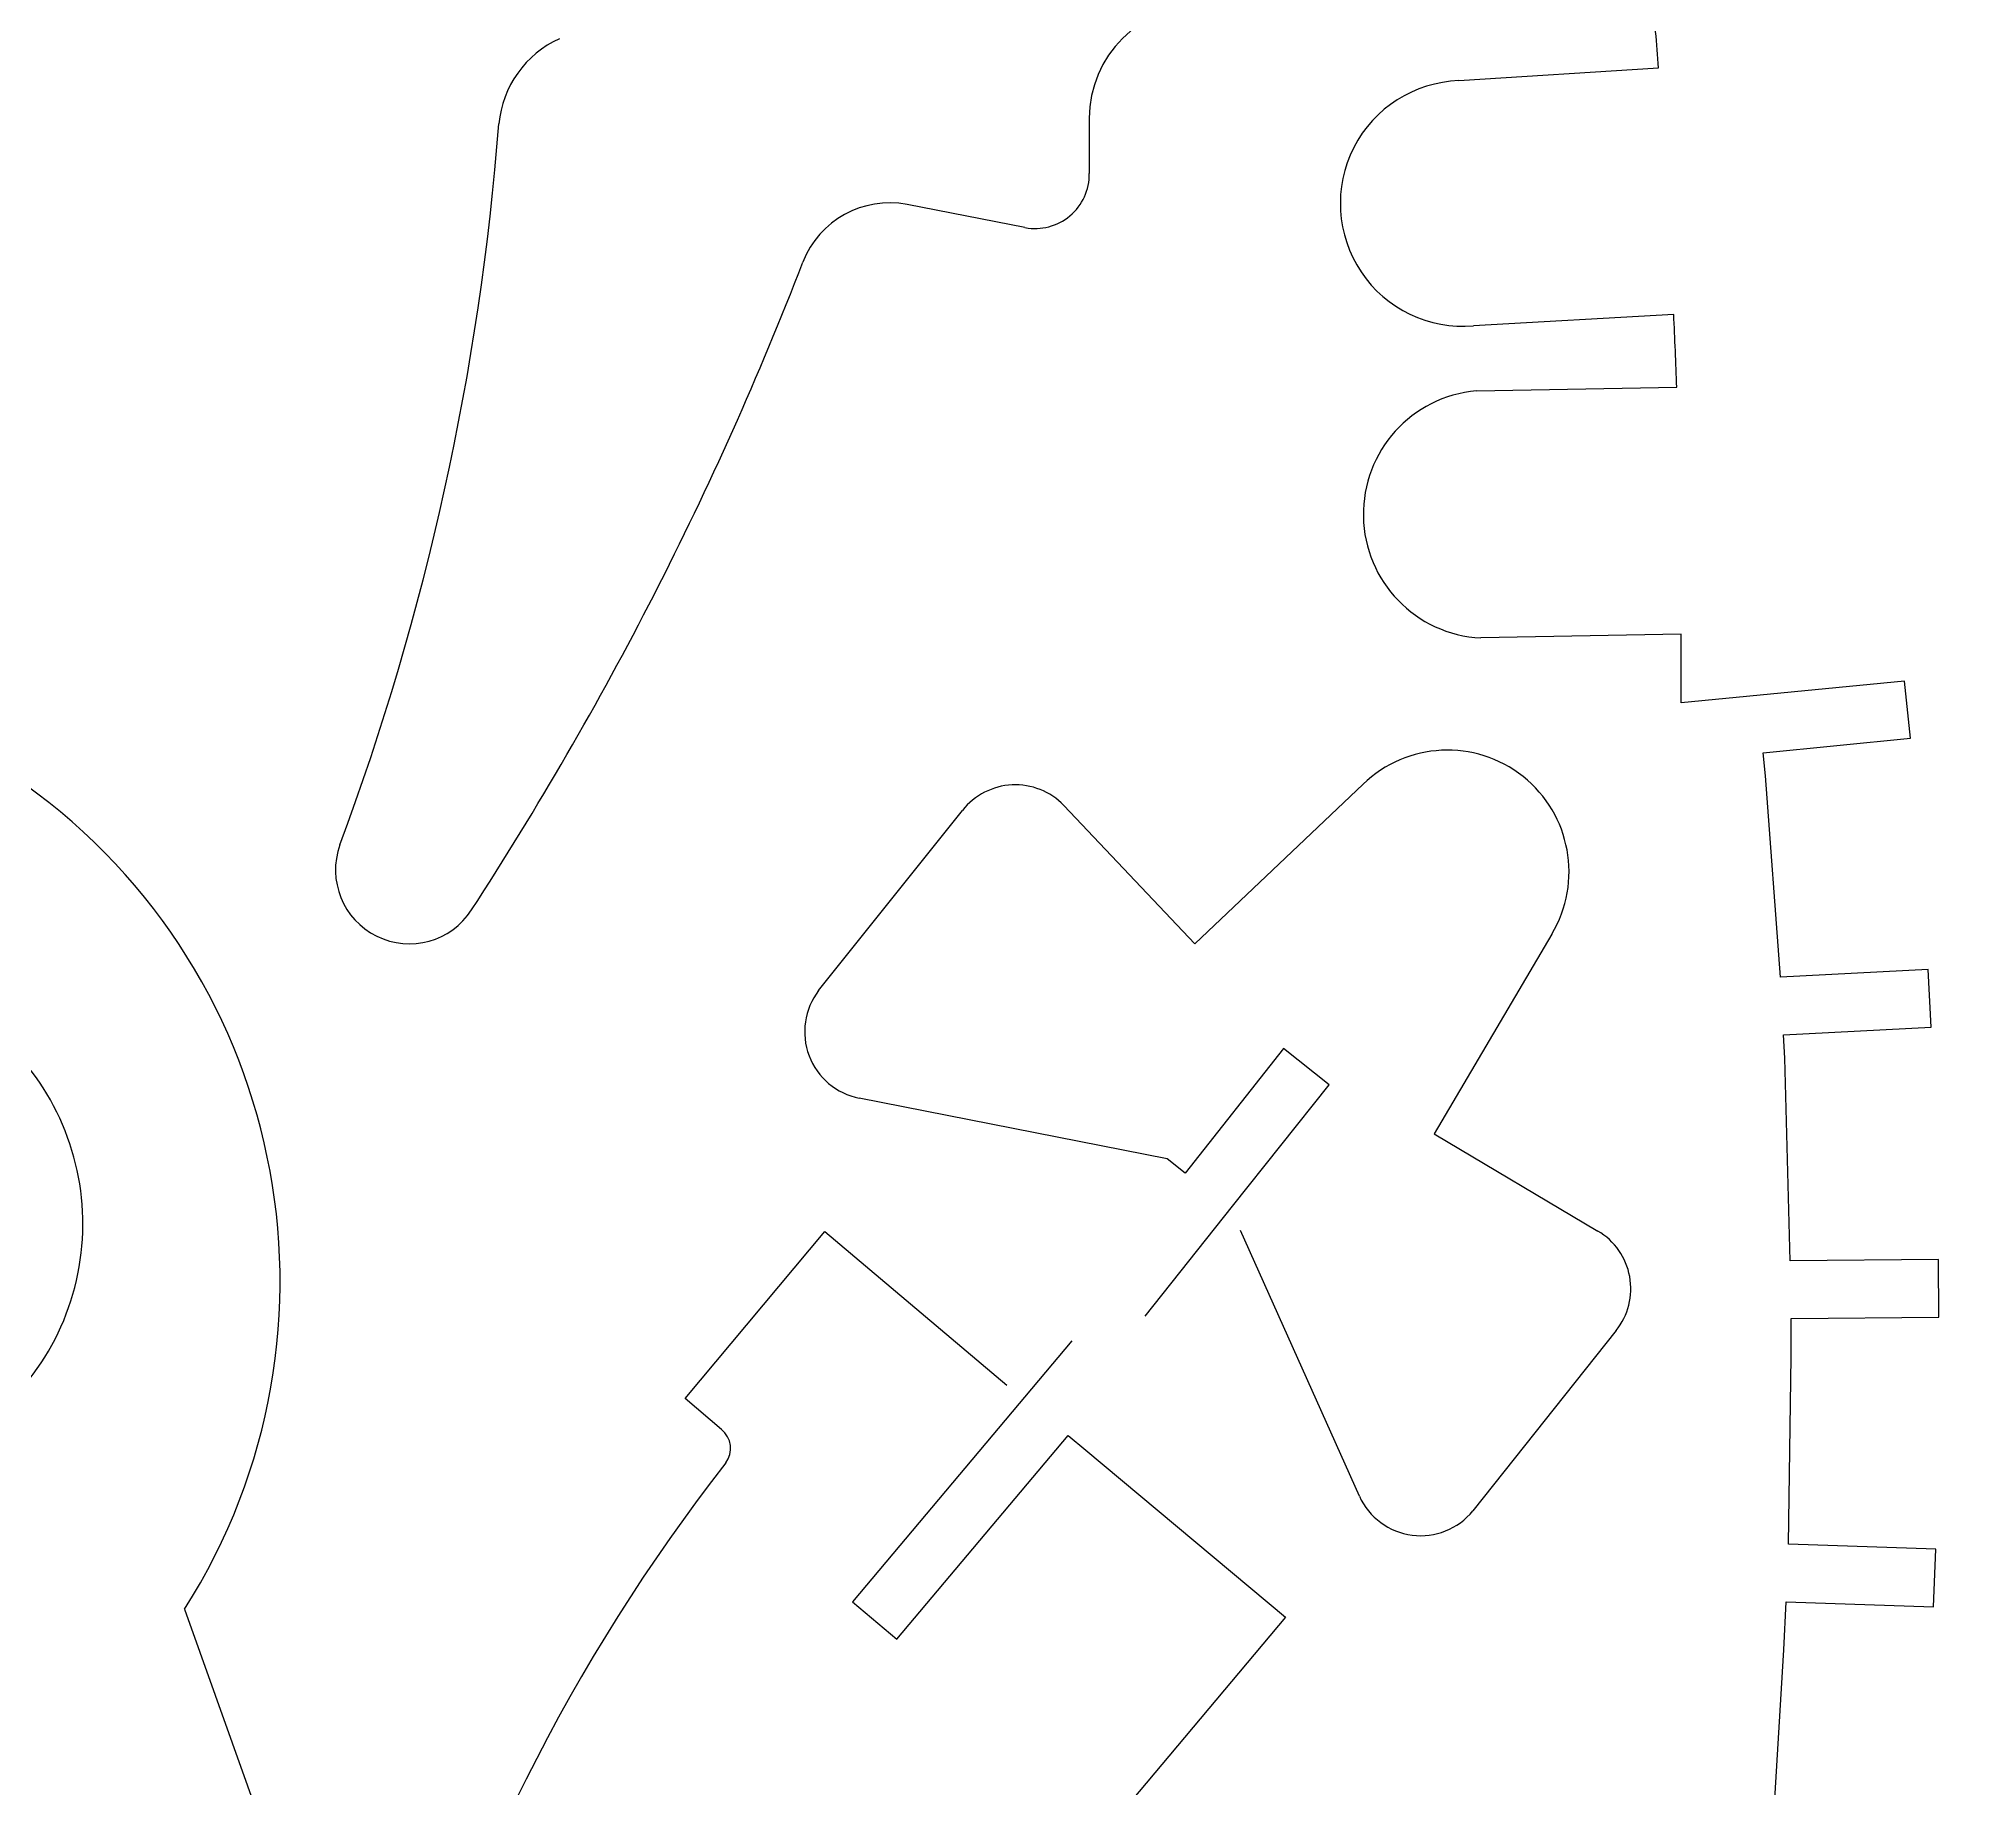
# Model space of a CAD drawing. Extents: x 0 to 249, y 0 to 179.
# Drawn here: x 154.61 to 202.41, y 91.89 to 134.98 of the extents above; entities that cross this region are included whole.
import ezdxf

# ---------------------------------------------------------------- set-up
doc = ezdxf.new("R2010")
doc.units = 0
doc.header["$MEASUREMENT"] = 0
doc.dimstyles.get("Standard").update_dxf_attribs({"dimtxt": 0.18, "dimasz": 0.18, "dimexe": 0.18, "dimexo": 0.0625, "dimgap": 0.09, "dimtad": 0, "dimtih": 1, "dimtoh": 1, "dimdec": 4, "dimzin": 0, "dimdsep": 46, "dimtxsty": 'Standard', "dimcen": 0.09, "dimadec": 0, "dimazin": 0, "dimtfac": 1, "dimtdec": 4, "dimtofl": 0, "dimtmove": 0, "dimatfit": 3, "dimfxl": 1, "dimtolj": 1, "dimtzin": 0, "dimarcsym": 0})

# ---------------------------------------------------------------- blocks, each defined once
blk = doc.blocks.new('*D0')
at = {"color": 0, "lineweight": -2}
for p, q in [((0.013, 92.319), (0.013, 179.044)), ((0.193, 178.864), (124.042, 178.864)), ((249.24, 178.864), (125.392, 178.864)), ((249.42, 92.319), (249.42, 179.044))]:
    blk.add_line(p, q, dxfattribs=at)
at = {"color": 0}
for points in [[(0.193, 178.894), (0.193, 178.834), (0.013, 178.864)], [(249.24, 178.894), (249.24, 178.834), (249.42, 178.864)]]:
    blk.add_solid(points, dxfattribs=at)
at = {"layer": 'Defpoints', "color": 0}
for p in [(249.42, 178.864), (0.013, 92.256), (249.42, 92.256)]:
    blk.add_point(p, dxfattribs=at)
at = {"color": 0, "insert": (124.717, 178.864), "char_height": 0.18, "attachment_point": 5}
blk.add_mtext('\\A1;249.4071', dxfattribs=at)

msp = doc.modelspace()

# ---------------------------------------------------------------- linework, layer by layer
at = {"linetype": 'Continuous'}
for p, q in [((189.627687, 133.94997), (194.550556, 134.264195)), ((180.51514, 133.022241), (180.51514, 131.660596)), ((178.929049, 130.328877), (176.026201, 130.897476)), ((194.924635, 128.18915), (189.986802, 127.904865)), ((190.061617, 126.303795), (194.99945, 126.393574)), ((195.104192, 120.30358), (190.166359, 120.213801)), ((195.104192, 118.612746), (195.104192, 120.30358)), ((200.610624, 119.151419), (195.104192, 118.612746)), ((200.764222, 117.742132), (200.610624, 119.151419)), ((197.128181, 117.383017), (200.764222, 117.742132)), ((197.184067, 116.817171), (197.128181, 117.383017)), ((197.558146, 111.849412), (197.184067, 116.817171)), ((183.118725, 112.672384), (187.263512, 116.607687)), ((173.841599, 111.520223), (177.387846, 115.964272)), ((179.886689, 116.083978), (183.118725, 112.672384)), ((191.917046, 112.911794), (189.014198, 107.988924)), ((201.194186, 112.043932), (197.558146, 111.849412)), ((201.268553, 110.621623), (201.194186, 112.043932)), ((197.632512, 110.427102), (201.268553, 110.621623)), ((197.662887, 109.859315), (197.632512, 110.427102)), ((185.300565, 110.090337), (182.876537, 107.022895)), ((186.425577, 109.200923), (185.300565, 110.090337)), ((197.797556, 104.86163), (197.662887, 109.859315)), ((184.046439, 106.208297), (186.425577, 109.200923)), ((182.430421, 107.375436), (174.844129, 108.871749)), ((189.014198, 107.988924), (193.054243, 105.594823)), ((182.876537, 107.022895), (182.430421, 107.375436)), ((181.891748, 103.49997), (184.046439, 106.208297)), ((170.549711, 101.464985), (173.991246, 105.579845)), ((173.991246, 105.579845), (178.480155, 101.794173)), ((187.173733, 99.055936), (184.24096, 105.609787)), ((201.448559, 104.891556), (197.797556, 104.86163)), ((201.458843, 103.47004), (201.448559, 104.891556)), ((197.821792, 102.49146), (197.822802, 103.440113)), ((197.822802, 103.440113), (201.458843, 103.47004)), ((180.08121, 102.886482), (174.67952, 96.452336)), ((193.503137, 103.14087), (189.971839, 98.69682)), ((197.752666, 97.873848), (197.821792, 102.49146)), ((171.447499, 100.701865), (170.549711, 101.464985)), ((175.770227, 95.531043), (179.98983, 100.558654)), ((179.98983, 100.558654), (180.425362, 100.193118)), ((180.425362, 100.193118), (185.348231, 96.078258)), ((201.388707, 97.754143), (197.752666, 97.873848)), ((201.332603, 96.332323), (201.388707, 97.754143)), ((158.205129, 96.272778), (161.51198, 87.025564)), ((174.67952, 96.452336), (175.770227, 95.531043)), ((185.348231, 96.078258), (179.467721, 89.075513)), ((197.640922, 95.270728), (197.696562, 96.452043)), ((197.696562, 96.452043), (201.332603, 96.332323)), ((197.378588, 90.915978), (197.640922, 95.270728))]:
    msp.add_line(p, q, dxfattribs=at)
for centre, radius, start, end in [((183.298283, 133.022241), 2.783142, 90, 180), ((14.576565, 120.170385), 180.524993, 4.477709, 5.049574), ((168.509244, 132.645676), 2.564632, 114.336846, 174.587798), ((189.73256, 130.922981), 3.028805, 91.984286, 274.815143), ((100.924655, 137.909119), 65.224977, 339.541749, 355.584538), ((179.176899, 131.64407), 1.338343, 259.327658, 0.707503), ((175.593326, 128.640667), 2.297949, 79.142052, 158.684498), ((92.960904, 160.591628), 86.296538, 326.935974, 338.865003), ((14.593283, 119.775997), 180.527498, 2.100756, 2.671132), ((190.323392, 123.2624), 3.05264, 94.919357, 267.051311), ((189.344506, 114.450285), 2.997485, 329.11873, 133.967206), ((145.506448, 104.360727), 15.05561, 327.506429, 55.930137), ((178.689591, 114.931865), 1.661447, 43.902965, 141.582258), ((163.750594, 114.496188), 1.821894, 160.265457, 327.239877), ((175.160472, 110.505476), 1.664072, 142.42514, 259.041283), ((149.468998, 105.771641), 6.230648, 299.943575, 40.455124), ((192.21648, 104.17354), 1.649817, 321.249513, 59.483132), ((171.075484, 100.236366), 0.595889, 323.137336, 51.369053), ((208.152184, 71.31446), 46.427176, 142.029736, 187.38862), ((188.684354, 99.745677), 1.660638, 204.541202, 320.831821)]:
    msp.add_arc(centre, radius, start, end, dxfattribs=at)

# ---------------------------------------------------------------- dimensions: what is measured, and where the dimension line sits
dim = msp.add_linear_dim(base=(249.420354, 178.863514), p1=(0.013233, 92.256002), p2=(249.420354, 92.256002), dimstyle='Standard')
dim.commit()
dim.dimension.update_dxf_attribs({"geometry": '*D0', "text_midpoint": (124.716794, 178.863514)})

doc.saveas('drawing.dxf')
